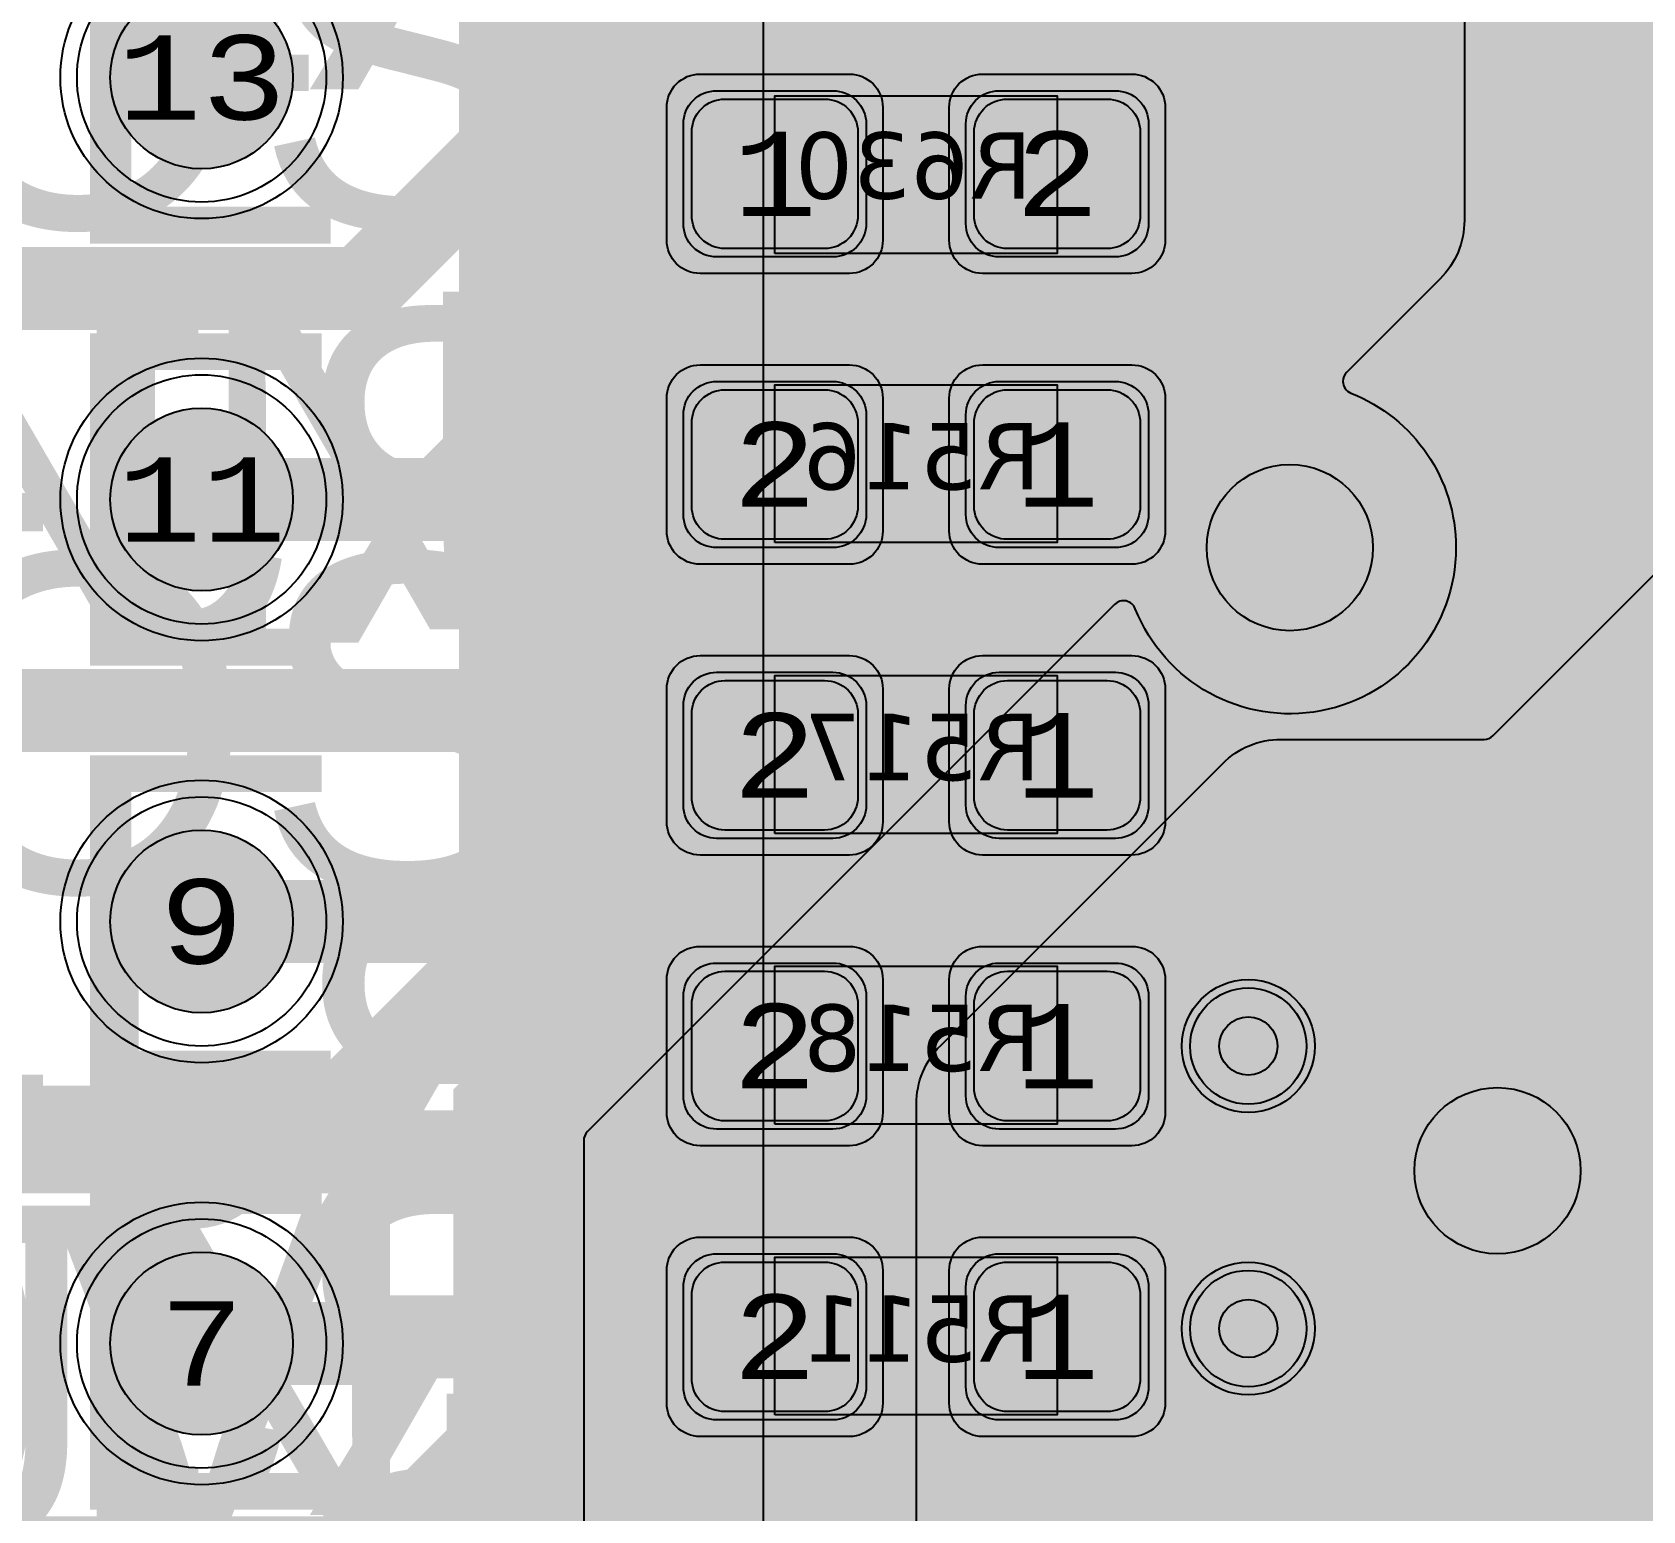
# Model space of a CAD drawing. Extents: x -28 to 199, y -61 to 255.
# Drawn here: x 69.68 to 79.37, y 159.2 to 168.1 of the extents above; entities that cross this region are included whole.
import ezdxf
from ezdxf.enums import TextEntityAlignment as Align

# ---------------------------------------------------------------- set-up
doc = ezdxf.new("R2010")
doc.units = 0
doc.header["$MEASUREMENT"] = 0
for name, color, linetype in [('ASSEMBLY_OUTLINES_BTM', 191, 'CONTINUOUS'), ('ASSEMBLY_OUTLINES_TOP', 102, 'CONTINUOUS'), ('ASSEMBLY_PART_NUMBERS_BTM', 191, 'CONTINUOUS'), ('ASSEMBLY_PART_NUMBERS_TOP', 102, 'CONTINUOUS'), ('ASSEMBLY_REF_DES_BTM', 191, 'CONTINUOUS'), ('ASSEMBLY_REF_DES_TOP', 102, 'CONTINUOUS'), ('DRILL_DRAWING', 21, 'CONTINUOUS'), ('GENERATED_SILKSCREEN_BTM', 255, 'CONTINUOUS'), ('GENERATED_SILKSCREEN_TOP', 140, 'CONTINUOUS'), ('MOUNTING_HOLES_LAYER_2', 42, 'CONTINUOUS'), ('MOUNTING_HOLES_LAYER_3', 42, 'CONTINUOUS'), ('MOUNTING_HOLES_LAYER_BOT21', 42, 'CONTINUOUS'), ('MOUNTING_HOLES_LAYER_TOP', 42, 'CONTINUOUS'), ('PART_HOLES_LAYER_2', 30, 'CONTINUOUS'), ('PART_HOLES_LAYER_3', 30, 'CONTINUOUS'), ('PART_HOLES_LAYER_BOTTOM', 30, 'CONTINUOUS'), ('PART_HOLES_LAYER_TOP', 30, 'CONTINUOUS'), ('PART_PADS_LAYER_2', 230, 'CONTINUOUS'), ('PART_PADS_LAYER_3', 81, 'CONTINUOUS'), ('PART_PADS_LAYER_BOTTOM', 10, 'CONTINUOUS'), ('PART_PADS_LAYER_TOP', 150, 'CONTINUOUS'), ('PART_PADS_SMD_BTM', 10, 'CONTINUOUS'), ('PIN_NUMBERS_BTM', 8, 'CONTINUOUS'), ('PIN_NUMBERS_TOP', 8, 'CONTINUOUS'), ('PLACEMENT_OUTLINES_BTM', 222, 'CONTINUOUS'), ('PLACEMENT_OUTLINES_TOP', 130, 'CONTINUOUS'), ('PLANE_DATA_LAYER_TOP', 150, 'CONTINUOUS'), ('PLANE_SHAPES_LAYER_2', 230, 'CONTINUOUS'), ('PLANE_SHAPES_LAYER_3', 81, 'CONTINUOUS'), ('PLANE_SHAPES_LAYER_TOP', 150, 'CONTINUOUS'), ('SILKSCREEN_OUTLINES_BTM', 211, 'CONTINUOUS'), ('SILKSCREEN_OUTLINES_TOP', 150, 'CONTINUOUS'), ('SOLDERMASK_PADS_BTM', 12, 'CONTINUOUS'), ('SOLDERMASK_PADS_TOP', 180, 'CONTINUOUS'), ('SOLDERPASTE_PADS_BTM', 12, 'CONTINUOUS'), ('TRACES_LAYER_2', 230, 'CONTINUOUS'), ('TRACES_LAYER_BOTTOM', 10, 'CONTINUOUS'), ('TRACES_LAYER_TOP', 150, 'CONTINUOUS'), ('VIA_HOLES_LAYER_2', 30, 'CONTINUOUS'), ('VIA_HOLES_LAYER_3', 30, 'CONTINUOUS'), ('VIA_HOLES_LAYER_BOTTOM', 30, 'CONTINUOUS'), ('VIA_HOLES_LAYER_TOP', 30, 'CONTINUOUS'), ('VIA_PADS_LAYER_2', 230, 'CONTINUOUS'), ('VIA_PADS_LAYER_3', 81, 'CONTINUOUS'), ('VIA_PADS_LAYER_BOTTOM', 10, 'CONTINUOUS'), ('VIA_PADS_LAYER_TOP', 150, 'CONTINUOUS')]:
    doc.layers.add(name, color=color, linetype=linetype)
doc.styles.add('COURIER_NEW', font='COUR.TTF')
doc.styles.add('VERDANA', font='verdana.TTF')
doc.styles.add('VERIBEST_GERBER_0', font='txt')

msp = doc.modelspace()

# ---------------------------------------------------------------- hatches: boundary and pattern name
at = {"layer": 'MOUNTING_HOLES_LAYER_2'}
h = msp.add_hatch(color=256, dxfattribs=at)
edge = h.paths.add_edge_path()
edge.add_arc((77.25, 165), 0.5, 0, 360)
h = msp.add_hatch(color=256, dxfattribs=at)
edge = h.paths.add_edge_path()
edge.add_arc((78.5, 161.25), 0.5, 0, 360)
at = {"layer": 'MOUNTING_HOLES_LAYER_3'}
h = msp.add_hatch(color=256, dxfattribs=at)
edge = h.paths.add_edge_path()
edge.add_arc((77.25, 165), 0.5, 0, 360)
h = msp.add_hatch(color=256, dxfattribs=at)
edge = h.paths.add_edge_path()
edge.add_arc((78.5, 161.25), 0.5, 0, 360)
at = {"layer": 'MOUNTING_HOLES_LAYER_BOT21'}
h = msp.add_hatch(color=256, dxfattribs=at)
edge = h.paths.add_edge_path()
edge.add_arc((77.25, 165), 0.5, 0, 360)
h = msp.add_hatch(color=256, dxfattribs=at)
edge = h.paths.add_edge_path()
edge.add_arc((78.5, 161.25), 0.5, 0, 360)
at = {"layer": 'MOUNTING_HOLES_LAYER_TOP'}
h = msp.add_hatch(color=256, dxfattribs=at)
edge = h.paths.add_edge_path()
edge.add_arc((77.25, 165), 0.5, 0, 360)
h = msp.add_hatch(color=256, dxfattribs=at)
edge = h.paths.add_edge_path()
edge.add_arc((78.5, 161.25), 0.5, 0, 360)
at = {"layer": 'PART_HOLES_LAYER_2'}
h = msp.add_hatch(color=256, dxfattribs=at)
edge = h.paths.add_edge_path()
edge.add_arc((70.7, 167.83), 0.55, 0, 360)
h = msp.add_hatch(color=256, dxfattribs=at)
edge = h.paths.add_edge_path()
edge.add_arc((70.7, 165.29), 0.55, 0, 360)
h = msp.add_hatch(color=256, dxfattribs=at)
edge = h.paths.add_edge_path()
edge.add_arc((70.7, 162.75), 0.55, 0, 360)
h = msp.add_hatch(color=256, dxfattribs=at)
edge = h.paths.add_edge_path()
edge.add_arc((70.7, 160.21), 0.55, 0, 360)
at = {"layer": 'PART_HOLES_LAYER_3'}
h = msp.add_hatch(color=256, dxfattribs=at)
edge = h.paths.add_edge_path()
edge.add_arc((70.7, 167.83), 0.55, 0, 360)
h = msp.add_hatch(color=256, dxfattribs=at)
edge = h.paths.add_edge_path()
edge.add_arc((70.7, 165.29), 0.55, 0, 360)
h = msp.add_hatch(color=256, dxfattribs=at)
edge = h.paths.add_edge_path()
edge.add_arc((70.7, 162.75), 0.55, 0, 360)
h = msp.add_hatch(color=256, dxfattribs=at)
edge = h.paths.add_edge_path()
edge.add_arc((70.7, 160.21), 0.55, 0, 360)
at = {"layer": 'PART_HOLES_LAYER_BOTTOM'}
h = msp.add_hatch(color=256, dxfattribs=at)
edge = h.paths.add_edge_path()
edge.add_arc((70.7, 167.83), 0.55, 0, 360)
h = msp.add_hatch(color=256, dxfattribs=at)
edge = h.paths.add_edge_path()
edge.add_arc((70.7, 165.29), 0.55, 0, 360)
h = msp.add_hatch(color=256, dxfattribs=at)
edge = h.paths.add_edge_path()
edge.add_arc((70.7, 162.75), 0.55, 0, 360)
h = msp.add_hatch(color=256, dxfattribs=at)
edge = h.paths.add_edge_path()
edge.add_arc((70.7, 160.21), 0.55, 0, 360)
at = {"layer": 'PART_HOLES_LAYER_TOP'}
h = msp.add_hatch(color=256, dxfattribs=at)
edge = h.paths.add_edge_path()
edge.add_arc((70.7, 167.83), 0.55, 0, 360)
h = msp.add_hatch(color=256, dxfattribs=at)
edge = h.paths.add_edge_path()
edge.add_arc((70.7, 165.29), 0.55, 0, 360)
h = msp.add_hatch(color=256, dxfattribs=at)
edge = h.paths.add_edge_path()
edge.add_arc((70.7, 162.75), 0.55, 0, 360)
h = msp.add_hatch(color=256, dxfattribs=at)
edge = h.paths.add_edge_path()
edge.add_arc((70.7, 160.21), 0.55, 0, 360)
at = {"layer": 'PLANE_DATA_LAYER_TOP'}
msp.add_hatch(color=256, dxfattribs=at).paths.add_polyline_path([(86.5, 181.6738, 0.414213562373095), (86.4238, 181.75), (86.231761, 181.75, 0.1989133663345172), (86.177879, 181.727682), (78.322962, 173.872765, 0.1989099556853327), (78.300644, 173.818884), (78.300644, 173.818883), (78.300644, 166.970515, -0.1989122151386193), (78.154197, 166.616962), (77.591899, 166.054664, 0.1989099556853327), (77.569581, 166.000783), (77.569581, 166.000782, 0.3077485575455896), (77.617758, 165.929922, -0.307747844497747), (78.25, 165), (78.25, 164.999999, -0.8274384221762008), (76.320078, 164.632242, 0.5397055049680983), (76.195336, 164.658101), (73.022318, 161.485083, 0.1989099556853327), (73, 161.431202), (73, 161.431201), (73, 155.780023), (73, 155.780022, 0.6681819935816116), (73.130082, 155.726141), (74.980079, 157.576138, 0.1989099556854013), (75.002397, 157.630019), (75.002397, 157.63002), (75.002397, 161.650869, -0.1989122151386141), (75.148844, 162.004422), (76.843975, 163.699553, -0.1989122151386141), (77.197528, 163.846), (78.419251, 163.846, 0.1989133663344342), (78.473133, 163.868318), (85.862277, 171.257462, 0.1989099556853327), (85.884595, 171.311343), (85.884595, 171.311344, 0.4789142472512568), (85.792082, 171.385777, -0.4789123065657402), (81.3, 175, -0.5325537742046852), (86.395069, 178.42692, 0.5325542850003651), (86.5, 178.497496)], flags=0)
h = msp.add_hatch(color=256, dxfattribs=at)
h.paths.add_polyline_path([(124.75, 168.146713, -0.5656896934356785), (124.638043, 168.079423, 0.1227209891215062), (124.403418, 168.137891), (120.354104, 168.137891, -0.8926686709466823), (120.336985, 168.288343, 8.788690966337814), (119.663015, 168.288343, -0.8926686709466823), (119.645896, 168.137891), (115.604104, 168.137891, -0.8926686709466823), (115.586985, 168.288343, 8.788690966337814), (114.913015, 168.288343, -0.8926686709466823), (114.895896, 168.137891), (111.035516, 168.137891, 0.1989122151386141), (110.681963, 167.991444), (103.462837, 160.772318, -0.1989133663344686), (103.408955, 160.75), (101.908538, 160.75, -0.1989147790761748), (101.854656, 160.772319), (101.269424, 161.357553, 0.1989122151386141), (100.915871, 161.504), (100.084129, 161.504, 0.1989122151386141), (99.730576, 161.357553), (99.145344, 160.772319, -0.1989147790761748), (99.091462, 160.75), (94.95, 160.75, 0.1989122151386141), (94.596447, 160.603553), (94.515212, 160.522318, -0.1989133663345028), (94.46133, 160.5), (86.500008, 160.5, 0.414213562373095), (86.5, 160.499992), (86.5, 154.091244, -0.1989099556853327), (86.477682, 154.037363), (84.433464, 151.993145, -0.1989133663344342), (84.379582, 151.970827), (78.485734, 151.970827, 0.1989122151386171), (78.132181, 151.82438), (71.080119, 144.772318, -0.1989133663345171), (71.026237, 144.75), (54.676166, 144.75, -0.7996942034349416), (54.643477, 144.895032, 0.2895657790381576), (55.5, 146.25, 0.9999999999999999), (52.5, 146.25, 0.2895657790381576), (53.356523, 144.895032, -0.7996942034349416), (53.323834, 144.75), (48.676166, 144.75, -0.7996942034349416), (48.643477, 144.895032, 0.2895657790381576), (49.5, 146.25, 0.9999999999999999), (46.5, 146.25, 0.2895657790381576), (47.356523, 144.895032, -0.7996942034349416), (47.323834, 144.75), (44.8262, 144.75, -0.414213562373095), (44.75, 144.8262), (44.75, 147.9238, -0.414213562373095), (44.8262, 148), (53.749992, 148, 0.414213562373095), (53.75, 148.000008), (53.75, 149.9238, -0.414213562373095), (53.8262, 150), (61.187927, 150, -0.414213562373095), (61.264127, 149.9238), (61.264127, 149.923798, -0.0405672307519167), (61.263127, 149.911494, 1.176947754236353), (63.236873, 149.911494, -0.0405672307519167), (63.235873, 149.923798), (63.235873, 149.9238, -0.414213562373095), (63.312073, 150), (72.999992, 150, 0.414213562373095), (73, 150.000008), (73, 154.150284, -0.1989099556853327), (73.022318, 154.204165), (75.85595, 157.037797, 0.1989122151386037), (76.002397, 157.39135), (76.002397, 161.4122, -0.1989099556853327), (76.024715, 161.466081), (76.331209, 161.772575, -0.5228816160298612), (76.454384, 161.750393, 0.5064656880077311), (77.401677, 161.554293, -0.7354544890693883), (77.526844, 161.480151, 0.0581222504442221), (77.5, 161.250005), (77.5, 161.249999, 0.088914327412649), (77.562258, 160.902667, -0.0889129128178341), (77.567002, 160.8762, -0.414213562373095), (77.490802, 160.8), (77.353893, 160.8, -0.1385740107174436), (77.314013, 160.811269, 1.7877343018547802), (77.314013, 159.788731, -0.1385740107174436), (77.353893, 159.8), (77.840585, 159.8, -0.1095339490364452), (77.872793, 159.792859, 0.1095328433829557), (78.084129, 159.746), (79.766632, 159.746, 0.1989122151386141), (80.120185, 159.892447), (90.80542, 170.577682, -0.1989133663344345), (90.859302, 170.6), (95.046107, 170.6, -0.1385740107174437), (95.085987, 170.588731, 0.7330492814130509), (95.950588, 171.338437, -0.1025242213821264), (95.944313, 171.368718), (95.944313, 171.368719, -0.414213562373095), (96.020513, 171.444919), (122.449404, 171.444919, -0.198913366334503), (122.503286, 171.422601), (124.727682, 169.198205, -0.1989099556853327), (124.75, 169.144324)], flags=0)
h.paths.add_polyline_path([(77.599731, 156.314666, 0.7968145925695695), (79.5, 156.749999), (79.5, 156.75, 0.8244223034271635), (77.572739, 157.124415, -0.5540613420985587), (77.445503, 157.101904, 2.736653672139751), (77.471278, 156.328655, -0.5540650235894272)], flags=0)
h.paths.add_polyline_path([(105.164448, 164.71788, 0.414213562373095), (105.414448, 164.96788), (105.414448, 168.372211, 0.414213562373095), (105.164448, 168.622211), (91.038672, 168.622211, 0.414213562373095), (90.788672, 168.372211), (90.788672, 164.96788, 0.414213562373095), (91.038672, 164.71788)], flags=0)
at = {"layer": 'PLANE_SHAPES_LAYER_2'}
h = msp.add_hatch(color=256, dxfattribs=at)
h.paths.add_polyline_path([(169.5, 129.25), (149.5, 129.25), (142.25, 122), (142.25, 90.5), (147.5, 90.5), (147.5, 80), (154, 80), (154, 69.25), (131.75, 69.25), (131.75, 73.25), (121.25, 73.25), (121.25, 81), (110.5, 81), (110.5, 125.75), (106.5, 125.75), (106.5, 128.75), (93.5, 128.75), (93.5, 120.25), (91.75, 120.25), (91.75, 121.5), (80, 121.5), (80, 118.25), (73.25, 118.25), (73.25, 124.5), (67.5, 124.5), (67.5, 128), (57.75, 128), (57.75, 120.25), (55.25, 120.25), (55.25, 121.5), (47.5, 121.5), (47.5, 119), (35, 119), (35, 134.75), (32.75, 134.75), (32.75, 159.75), (29.25, 159.75), (29.25, 175.25), (22.5, 175.25), (22.5, 195.25), (17.25, 195.25), (17.25, 198), (22.5, 198), (22.5, 216.5), (40.25, 216.5), (40.25, 235.5), (54.5, 235.5), (54.5, 254), (87.25, 254), (87.25, 236.25), (86.25, 236.25), (86.25, 228.75), (81, 228.75), (81, 218.75), (95.25, 218.75), (95.25, 194.5), (87, 194.5), (87, 172), (131.1, 172), (131.1, 208.75), (115.5, 208.75), (115.5, 213.75), (106.75, 213.75), (106.75, 218.75), (110.25, 222.25), (110.25, 226.25), (142.5, 226.25), (142.5, 221.5), (160.5, 221.5), (160.5, 240.75), (169.5, 240.75)])
h.paths.add_polyline_path([(35.5, 149.5), (41.75, 149.5), (41.75, 152), (39.25, 152), (39.25, 154), (37.75, 154), (37.75, 152), (35.5, 152)], flags=16)
h.paths.add_polyline_path([(37.5, 125.75), (37.5, 128.75), (42.75, 128.75), (42.75, 125.75)], flags=16)
h.paths.add_polyline_path([(52, 127.75), (52, 130.75), (54.25, 130.75), (54.25, 127.75)], flags=16)
h.paths.add_polyline_path([(50.75, 219.5), (50.75, 226.5), (71.75, 226.5), (71.75, 219.5)], flags=16)
h.paths.add_polyline_path([(66.5, 150.75), (66.5, 177.5), (72.25, 177.5), (72.25, 150.75)], flags=16)
h.paths.add_polyline_path([(47.25, 185.25), (73, 185.25), (73, 188.25), (70.25, 188.25), (70.25, 191), (47.25, 191)], flags=16)
h.paths.add_polyline_path([(84.5, 208), (84.5, 212.75), (85, 212.75), (85, 208)], flags=16)
h.paths.add_polyline_path([(61.5, 137.25), (87.75, 137.25), (87.75, 140.5), (84.75, 140.5), (84.75, 143), (61.5, 143)], flags=16)
h.paths.add_polyline_path([(88.75, 127), (88.75, 130), (91, 130), (91, 127)], flags=16)
h.paths.add_polyline_path([(85.5, 130.25), (85.5, 132.5), (91, 132.5), (91, 130.25)], flags=16)
h.paths.add_polyline_path([(108.75, 142.25), (135.75, 142.25), (135.75, 145.75), (132.25, 145.75), (132.25, 149), (108.75, 149)], flags=16)
h.paths.add_polyline_path([(114.25, 126.75), (140.75, 126.75), (140.75, 129.75), (137.25, 129.75), (137.25, 133), (114.25, 133)], flags=16)
h.paths.add_polyline_path([(155.25, 180.25), (166.25, 180.25), (166.25, 186.25), (152.25, 186.25), (152.25, 183), (155.25, 183)], flags=16)
at = {"layer": 'PLANE_SHAPES_LAYER_3'}
h = msp.add_hatch(color=256, dxfattribs=at)
h.paths.add_polyline_path([(169.5, 129.25), (149.5, 129.25), (142.25, 122), (142.25, 90.5), (147.5, 90.5), (147.5, 80), (154, 80), (154, 69.25), (131.75, 69.25), (131.75, 73.25), (121.25, 73.25), (121.25, 81), (110.5, 81), (110.5, 125.75), (106.5, 125.75), (106.5, 128.75), (93.5, 128.75), (93.5, 120.25), (91.75, 120.25), (91.75, 121.5), (80, 121.5), (80, 118.25), (73.25, 118.25), (73.25, 124.5), (67.5, 124.5), (67.5, 127.75), (58.25, 127.75), (58.25, 130.25), (88.75, 130.25), (88.75, 127), (91, 127), (91, 132.5), (55, 132.5), (55, 131.25), (52, 131.25), (52, 127.75), (55, 127.75), (55, 127.25), (57.75, 127.25), (57.75, 120.25), (55.25, 120.25), (55.25, 121.5), (47.5, 121.5), (47.5, 119), (35, 119), (35, 134.75), (32.75, 134.75), (32.75, 159.75), (29.25, 159.75), (29.25, 175.25), (22.5, 175.25), (22.5, 195.25), (17.25, 195.25), (17.25, 198), (22.5, 198), (22.5, 216.5), (40.25, 216.5), (40.25, 235.5), (54.5, 235.5), (54.5, 254), (87.25, 254), (87.25, 236.25), (86.25, 236.25), (86.25, 228.75), (81, 228.75), (81, 218.75), (95.25, 218.75), (95.25, 194.5), (87, 194.5), (87, 172), (131.1, 172), (131.1, 208.75), (115.5, 208.75), (115.5, 213.75), (106.75, 213.75), (106.75, 218.75), (110.25, 222.25), (110.25, 226.25), (142.5, 226.25), (142.5, 221.5), (160.5, 221.5), (160.5, 240.75), (169.5, 240.75)])
h.paths.add_polyline_path([(35.5, 149.5), (41.75, 149.5), (41.75, 152), (39.25, 152), (39.25, 154), (37.75, 154), (37.75, 152), (35.5, 152)], flags=16)
h.paths.add_polyline_path([(37.5, 125.75), (37.5, 128.75), (42.75, 128.75), (42.75, 125.75)], flags=16)
h.paths.add_polyline_path([(50.75, 219.5), (50.75, 226.5), (71.75, 226.5), (71.75, 219.5)], flags=16)
h.paths.add_polyline_path([(66.5, 150.75), (66.5, 177.5), (72.25, 177.5), (72.25, 150.75)], flags=16)
h.paths.add_polyline_path([(47.25, 185.25), (73, 185.25), (73, 188.25), (70.25, 188.25), (70.25, 191), (47.25, 191)], flags=16)
h.paths.add_polyline_path([(84.5, 208), (84.5, 212.75), (85, 212.75), (85, 208)], flags=16)
h.paths.add_polyline_path([(61.5, 137.25), (87.75, 137.25), (87.75, 140.5), (84.75, 140.5), (84.75, 143), (61.5, 143)], flags=16)
h.paths.add_polyline_path([(108.75, 142.25), (135.75, 142.25), (135.75, 145.75), (132.25, 145.75), (132.25, 149), (108.75, 149)], flags=16)
h.paths.add_polyline_path([(114.25, 126.75), (140.75, 126.75), (140.75, 129.75), (137.25, 129.75), (137.25, 133), (114.25, 133)], flags=16)
h.paths.add_polyline_path([(155.25, 180.25), (166.25, 180.25), (166.25, 186.25), (152.25, 186.25), (152.25, 183), (155.25, 183)], flags=16)
at = {"layer": 'VIA_HOLES_LAYER_2'}
h = msp.add_hatch(color=256, dxfattribs=at)
edge = h.paths.add_edge_path()
edge.add_arc((77, 162), 0.175, 0, 360)
h = msp.add_hatch(color=256, dxfattribs=at)
edge = h.paths.add_edge_path()
edge.add_arc((77, 160.3), 0.175, 0, 360)
at = {"layer": 'VIA_HOLES_LAYER_3'}
h = msp.add_hatch(color=256, dxfattribs=at)
edge = h.paths.add_edge_path()
edge.add_arc((77, 162), 0.175, 0, 360)
h = msp.add_hatch(color=256, dxfattribs=at)
edge = h.paths.add_edge_path()
edge.add_arc((77, 160.3), 0.175, 0, 360)
at = {"layer": 'VIA_HOLES_LAYER_BOTTOM'}
h = msp.add_hatch(color=256, dxfattribs=at)
edge = h.paths.add_edge_path()
edge.add_arc((77, 162), 0.175, 0, 360)
h = msp.add_hatch(color=256, dxfattribs=at)
edge = h.paths.add_edge_path()
edge.add_arc((77, 160.3), 0.175, 0, 360)
at = {"layer": 'VIA_HOLES_LAYER_TOP'}
h = msp.add_hatch(color=256, dxfattribs=at)
edge = h.paths.add_edge_path()
edge.add_arc((77, 162), 0.175, 0, 360)
h = msp.add_hatch(color=256, dxfattribs=at)
edge = h.paths.add_edge_path()
edge.add_arc((77, 160.3), 0.175, 0, 360)

# ---------------------------------------------------------------- linework, layer by layer
at = {"layer": 'ASSEMBLY_OUTLINES_BTM'}
for points in [[(74.15, 166.77), (74.15, 167.72), (75.85, 167.72), (75.85, 166.77)], [(74.15, 165.03), (74.15, 165.98), (75.85, 165.98), (75.85, 165.03)], [(74.15, 163.28), (74.15, 164.23), (75.85, 164.23), (75.85, 163.28)], [(74.15, 161.53), (74.15, 162.48), (75.85, 162.48), (75.85, 161.53)], [(74.15, 159.78), (74.15, 160.73), (75.85, 160.73), (75.85, 159.78)]]:
    msp.add_lwpolyline(points, close=True, dxfattribs=at)
at = {"layer": 'ASSEMBLY_OUTLINES_TOP', "const_width": 0.2}
msp.add_lwpolyline([(64.78, 147.42), (64.78, 180.62), (74.08, 180.62), (74.08, 147.42)], close=True, dxfattribs=at)
at = {"layer": 'ASSEMBLY_OUTLINES_TOP'}
msp.add_solid([(73.7, 162.84), (74.45, 162.84), (73.7, 165.09), (74.45, 165.09)], dxfattribs=at)
at = {"layer": 'GENERATED_SILKSCREEN_BTM', "const_width": 0.15}
for points in [[(75.283844, 167.720005, 1.1642e-05), (75.283836, 167.719995), (74.716164, 167.719995, 1.1642e-05), (74.716156, 167.720005), (75.283844, 167.720005)], [(75.292098, 166.769995), (74.707902, 166.769995, 1.22306e-05), (74.707911, 166.770005), (75.292089, 166.770005, 1.22306e-05), (75.292098, 166.769995)], [(75.292098, 165.980005, 1.22306e-05), (75.292089, 165.979995), (74.707911, 165.979995, 1.22306e-05), (74.707902, 165.980005), (75.292098, 165.980005)], [(75.283844, 165.029995), (74.716156, 165.029995, 1.1642e-05), (74.716164, 165.030005), (75.283836, 165.030005, 1.1642e-05), (75.283844, 165.029995)], [(75.292098, 164.230005, 1.22306e-05), (75.292089, 164.229995), (74.707911, 164.229995, 1.22306e-05), (74.707902, 164.230005), (75.292098, 164.230005)], [(75.283844, 163.279995), (74.716156, 163.279995, 1.1642e-05), (74.716164, 163.280005), (75.283836, 163.280005, 1.1642e-05), (75.283844, 163.279995)], [(75.292098, 162.480005, 1.22306e-05), (75.292089, 162.479995), (74.707911, 162.479995, 1.22306e-05), (74.707902, 162.480005), (75.292098, 162.480005)], [(75.283844, 161.529995), (74.716156, 161.529995, 1.1642e-05), (74.716164, 161.530005), (75.283836, 161.530005, 1.1642e-05), (75.283844, 161.529995)], [(75.292098, 160.730005, 1.22306e-05), (75.292089, 160.729995), (74.707911, 160.729995, 1.22306e-05), (74.707902, 160.730005), (75.292098, 160.730005)], [(75.283844, 159.779995), (74.716156, 159.779995, 1.1642e-05), (74.716164, 159.780005), (75.283836, 159.780005, 1.1642e-05), (75.283844, 159.779995)]]:
    msp.add_lwpolyline(points, format="xyb", dxfattribs=at)
at = {"layer": 'GENERATED_SILKSCREEN_TOP', "const_width": 0.15}
msp.add_lwpolyline([(64.78, 147.42), (64.78, 180.62), (74.08, 180.62), (74.08, 147.42)], close=True, dxfattribs=at)
at = {"layer": 'MOUNTING_HOLES_LAYER_2'}
for centre in [(77.25, 165), (78.5, 161.25)]:
    msp.add_circle(centre, 0.5, dxfattribs=at)
at = {"layer": 'MOUNTING_HOLES_LAYER_3'}
for centre in [(77.25, 165), (78.5, 161.25)]:
    msp.add_circle(centre, 0.5, dxfattribs=at)
at = {"layer": 'MOUNTING_HOLES_LAYER_BOT21'}
for centre in [(77.25, 165), (78.5, 161.25)]:
    msp.add_circle(centre, 0.5, dxfattribs=at)
at = {"layer": 'MOUNTING_HOLES_LAYER_TOP'}
for centre in [(77.25, 165), (78.5, 161.25)]:
    msp.add_circle(centre, 0.5, dxfattribs=at)
at = {"layer": 'PART_HOLES_LAYER_2'}
for centre in [(70.7, 167.83), (70.7, 165.29), (70.7, 162.75), (70.7, 160.21)]:
    msp.add_circle(centre, 0.55, dxfattribs=at)
at = {"layer": 'PART_HOLES_LAYER_3'}
for centre in [(70.7, 167.83), (70.7, 165.29), (70.7, 162.75), (70.7, 160.21)]:
    msp.add_circle(centre, 0.55, dxfattribs=at)
at = {"layer": 'PART_HOLES_LAYER_BOTTOM'}
for centre in [(70.7, 167.83), (70.7, 165.29), (70.7, 162.75), (70.7, 160.21)]:
    msp.add_circle(centre, 0.55, dxfattribs=at)
at = {"layer": 'PART_HOLES_LAYER_TOP'}
for centre in [(70.7, 167.83), (70.7, 165.29), (70.7, 162.75), (70.7, 160.21)]:
    msp.add_circle(centre, 0.55, dxfattribs=at)
at = {"layer": 'PART_PADS_LAYER_2'}
for centre in [(70.7, 167.83), (70.7, 165.29), (70.7, 162.75), (70.7, 160.21)]:
    msp.add_circle(centre, 0.75, dxfattribs=at)
at = {"layer": 'PART_PADS_LAYER_3'}
for centre in [(70.7, 167.83), (70.7, 165.29), (70.7, 162.75), (70.7, 160.21)]:
    msp.add_circle(centre, 0.75, dxfattribs=at)
at = {"layer": 'PART_PADS_LAYER_BOTTOM'}
for centre in [(70.7, 167.83), (70.7, 165.29), (70.7, 162.75), (70.7, 160.21)]:
    msp.add_circle(centre, 0.75, dxfattribs=at)
at = {"layer": 'PART_PADS_LAYER_TOP'}
for centre in [(70.7, 167.83), (70.7, 165.29), (70.7, 162.75), (70.7, 160.21)]:
    msp.add_circle(centre, 0.75, dxfattribs=at)
at = {"layer": 'PART_PADS_SMD_BTM'}
for points in [[(73.6, 167.55, -0.4142135624), (73.8, 167.75), (74.5, 167.75, -0.4142135624), (74.7, 167.55), (74.7, 166.95, -0.4142135624), (74.5, 166.75), (73.8, 166.75, -0.4142135624), (73.6, 166.95)], [(75.3, 167.55, -0.4142135624), (75.5, 167.75), (76.2, 167.75, -0.4142135624), (76.4, 167.55), (76.4, 166.95, -0.4142135624), (76.2, 166.75), (75.5, 166.75, -0.4142135624), (75.3, 166.95)], [(74.7, 165.2, -0.4142135624), (74.5, 165), (73.8, 165, -0.4142135624), (73.6, 165.2), (73.6, 165.8, -0.4142135624), (73.8, 166), (74.5, 166, -0.4142135624), (74.7, 165.8)], [(76.4, 165.2, -0.4142135624), (76.2, 165), (75.5, 165, -0.4142135624), (75.3, 165.2), (75.3, 165.8, -0.4142135624), (75.5, 166), (76.2, 166, -0.4142135624), (76.4, 165.8)], [(74.7, 163.45, -0.4142135624), (74.5, 163.25), (73.8, 163.25, -0.4142135624), (73.6, 163.45), (73.6, 164.05, -0.4142135624), (73.8, 164.25), (74.5, 164.25, -0.4142135624), (74.7, 164.05)], [(76.4, 163.45, -0.4142135624), (76.2, 163.25), (75.5, 163.25, -0.4142135624), (75.3, 163.45), (75.3, 164.05, -0.4142135624), (75.5, 164.25), (76.2, 164.25, -0.4142135624), (76.4, 164.05)], [(74.7, 161.7, -0.4142135624), (74.5, 161.5), (73.8, 161.5, -0.4142135624), (73.6, 161.7), (73.6, 162.3, -0.4142135624), (73.8, 162.5), (74.5, 162.5, -0.4142135624), (74.7, 162.3)], [(76.4, 161.7, -0.4142135624), (76.2, 161.5), (75.5, 161.5, -0.4142135624), (75.3, 161.7), (75.3, 162.3, -0.4142135624), (75.5, 162.5), (76.2, 162.5, -0.4142135624), (76.4, 162.3)], [(74.7, 159.95, -0.4142135624), (74.5, 159.75), (73.8, 159.75, -0.4142135624), (73.6, 159.95), (73.6, 160.55, -0.4142135624), (73.8, 160.75), (74.5, 160.75, -0.4142135624), (74.7, 160.55)], [(76.4, 159.95, -0.4142135624), (76.2, 159.75), (75.5, 159.75, -0.4142135624), (75.3, 159.95), (75.3, 160.55, -0.4142135624), (75.5, 160.75), (76.2, 160.75, -0.4142135624), (76.4, 160.55)]]:
    msp.add_lwpolyline(points, format="xyb", close=True, dxfattribs=at)
at = {"layer": 'PLACEMENT_OUTLINES_BTM'}
for points in [[(74.15, 166.77), (74.15, 167.72), (75.85, 167.72), (75.85, 166.77)], [(74.15, 165.03), (74.15, 165.98), (75.85, 165.98), (75.85, 165.03)], [(74.15, 163.28), (74.15, 164.23), (75.85, 164.23), (75.85, 163.28)], [(74.15, 161.53), (74.15, 162.48), (75.85, 162.48), (75.85, 161.53)], [(74.15, 159.78), (74.15, 160.73), (75.85, 160.73), (75.85, 159.78)]]:
    msp.add_lwpolyline(points, close=True, dxfattribs=at)
at = {"layer": 'PLACEMENT_OUTLINES_TOP'}
msp.add_lwpolyline([(64.78, 147.42), (64.78, 180.62), (74.08, 180.62), (74.08, 147.42)], close=True, dxfattribs=at)
at = {"layer": 'PLANE_DATA_LAYER_TOP'}
for points in [[(78.300644, 173.818883), (78.300644, 166.970515, -0.1989122151), (78.154197, 166.616962), (77.591899, 166.054664, 0.1989099557), (77.569581, 166.000783), (77.569581, 166.000782, 0.3077485575), (77.617758, 165.929922, -0.3077478445), (78.25, 165), (78.25, 164.999999, -0.8274384222), (76.320078, 164.632242, 0.539705505), (76.195336, 164.658101), (73.022318, 161.485083, 0.1989099557), (73, 161.431202), (73, 161.431201), (73, 155.780023)], [(75.002397, 157.63002), (75.002397, 161.650869, -0.1989122151), (75.148844, 162.004422), (76.843975, 163.699553, -0.1989122151), (77.197528, 163.846), (78.419251, 163.846, 0.1989133663), (78.473133, 163.868318), (85.862277, 171.257462, 0.1989099557)]]:
    msp.add_lwpolyline(points, format="xyb", dxfattribs=at)
at = {"layer": 'PLANE_SHAPES_LAYER_TOP'}
msp.add_solid([(73, 148), (86.5, 148), (73, 178), (86.5, 178)], dxfattribs=at)
at = {"layer": 'SILKSCREEN_OUTLINES_BTM'}
for points in [[(74.15, 166.77), (74.15, 167.72), (75.85, 167.72), (75.85, 166.77)], [(74.15, 165.03), (74.15, 165.98), (75.85, 165.98), (75.85, 165.03)], [(74.15, 163.28), (74.15, 164.23), (75.85, 164.23), (75.85, 163.28)], [(74.15, 161.53), (74.15, 162.48), (75.85, 162.48), (75.85, 161.53)], [(74.15, 159.78), (74.15, 160.73), (75.85, 160.73), (75.85, 159.78)]]:
    msp.add_lwpolyline(points, close=True, dxfattribs=at)
at = {"layer": 'SILKSCREEN_OUTLINES_TOP'}
msp.add_lwpolyline([(64.78, 147.42), (64.78, 180.62), (74.08, 180.62), (74.08, 147.42)], close=True, dxfattribs=at)
at = {"layer": 'SOLDERMASK_PADS_BTM'}
for points in [[(73.5, 167.65, -0.4142135624), (73.7, 167.85), (74.6, 167.85, -0.4142135624), (74.8, 167.65), (74.8, 166.85, -0.4142135624), (74.6, 166.65), (73.7, 166.65, -0.4142135624), (73.5, 166.85)], [(75.2, 167.65, -0.4142135624), (75.4, 167.85), (76.3, 167.85, -0.4142135624), (76.5, 167.65), (76.5, 166.85, -0.4142135624), (76.3, 166.65), (75.4, 166.65, -0.4142135624), (75.2, 166.85)], [(74.8, 165.1, -0.4142135624), (74.6, 164.9), (73.7, 164.9, -0.4142135624), (73.5, 165.1), (73.5, 165.9, -0.4142135624), (73.7, 166.1), (74.6, 166.1, -0.4142135624), (74.8, 165.9)], [(76.5, 165.1, -0.4142135624), (76.3, 164.9), (75.4, 164.9, -0.4142135624), (75.2, 165.1), (75.2, 165.9, -0.4142135624), (75.4, 166.1), (76.3, 166.1, -0.4142135624), (76.5, 165.9)], [(74.8, 163.35, -0.4142135624), (74.6, 163.15), (73.7, 163.15, -0.4142135624), (73.5, 163.35), (73.5, 164.15, -0.4142135624), (73.7, 164.35), (74.6, 164.35, -0.4142135624), (74.8, 164.15)], [(76.5, 163.35, -0.4142135624), (76.3, 163.15), (75.4, 163.15, -0.4142135624), (75.2, 163.35), (75.2, 164.15, -0.4142135624), (75.4, 164.35), (76.3, 164.35, -0.4142135624), (76.5, 164.15)], [(74.8, 161.6, -0.4142135624), (74.6, 161.4), (73.7, 161.4, -0.4142135624), (73.5, 161.6), (73.5, 162.4, -0.4142135624), (73.7, 162.6), (74.6, 162.6, -0.4142135624), (74.8, 162.4)], [(76.5, 161.6, -0.4142135624), (76.3, 161.4), (75.4, 161.4, -0.4142135624), (75.2, 161.6), (75.2, 162.4, -0.4142135624), (75.4, 162.6), (76.3, 162.6, -0.4142135624), (76.5, 162.4)], [(74.8, 159.85, -0.4142135624), (74.6, 159.65), (73.7, 159.65, -0.4142135624), (73.5, 159.85), (73.5, 160.65, -0.4142135624), (73.7, 160.85), (74.6, 160.85, -0.4142135624), (74.8, 160.65)], [(76.5, 159.85, -0.4142135624), (76.3, 159.65), (75.4, 159.65, -0.4142135624), (75.2, 159.85), (75.2, 160.65, -0.4142135624), (75.4, 160.85), (76.3, 160.85, -0.4142135624), (76.5, 160.65)]]:
    msp.add_lwpolyline(points, format="xyb", close=True, dxfattribs=at)
for centre in [(70.7, 167.83), (70.7, 165.29), (70.7, 162.75), (70.7, 160.21)]:
    msp.add_circle(centre, 0.85, dxfattribs=at)
at = {"layer": 'SOLDERMASK_PADS_TOP'}
for centre in [(70.7, 167.83), (70.7, 165.29), (70.7, 162.75), (70.7, 160.21)]:
    msp.add_circle(centre, 0.85, dxfattribs=at)
at = {"layer": 'SOLDERPASTE_PADS_BTM'}
for points in [[(73.65, 167.5, -0.4142135624), (73.85, 167.7), (74.45, 167.7, -0.4142135624), (74.65, 167.5), (74.65, 167, -0.4142135624), (74.45, 166.8), (73.85, 166.8, -0.4142135624), (73.65, 167)], [(75.35, 167.5, -0.4142135624), (75.55, 167.7), (76.15, 167.7, -0.4142135624), (76.35, 167.5), (76.35, 167, -0.4142135624), (76.15, 166.8), (75.55, 166.8, -0.4142135624), (75.35, 167)], [(74.65, 165.25, -0.4142135624), (74.45, 165.05), (73.85, 165.05, -0.4142135624), (73.65, 165.25), (73.65, 165.75, -0.4142135624), (73.85, 165.95), (74.45, 165.95, -0.4142135624), (74.65, 165.75)], [(76.35, 165.25, -0.4142135624), (76.15, 165.05), (75.55, 165.05, -0.4142135624), (75.35, 165.25), (75.35, 165.75, -0.4142135624), (75.55, 165.95), (76.15, 165.95, -0.4142135624), (76.35, 165.75)], [(74.65, 163.5, -0.4142135624), (74.45, 163.3), (73.85, 163.3, -0.4142135624), (73.65, 163.5), (73.65, 164, -0.4142135624), (73.85, 164.2), (74.45, 164.2, -0.4142135624), (74.65, 164)], [(76.35, 163.5, -0.4142135624), (76.15, 163.3), (75.55, 163.3, -0.4142135624), (75.35, 163.5), (75.35, 164, -0.4142135624), (75.55, 164.2), (76.15, 164.2, -0.4142135624), (76.35, 164)], [(74.65, 161.75, -0.4142135624), (74.45, 161.55), (73.85, 161.55, -0.4142135624), (73.65, 161.75), (73.65, 162.25, -0.4142135624), (73.85, 162.45), (74.45, 162.45, -0.4142135624), (74.65, 162.25)], [(76.35, 161.75, -0.4142135624), (76.15, 161.55), (75.55, 161.55, -0.4142135624), (75.35, 161.75), (75.35, 162.25, -0.4142135624), (75.55, 162.45), (76.15, 162.45, -0.4142135624), (76.35, 162.25)], [(74.65, 160, -0.4142135624), (74.45, 159.8), (73.85, 159.8, -0.4142135624), (73.65, 160), (73.65, 160.5, -0.4142135624), (73.85, 160.7), (74.45, 160.7, -0.4142135624), (74.65, 160.5)], [(76.35, 160, -0.4142135624), (76.15, 159.8), (75.55, 159.8, -0.4142135624), (75.35, 160), (75.35, 160.5, -0.4142135624), (75.55, 160.7), (76.15, 160.7, -0.4142135624), (76.35, 160.5)]]:
    msp.add_lwpolyline(points, format="xyb", close=True, dxfattribs=at)
at = {"layer": 'TRACES_LAYER_2', "const_width": 0.5}
msp.add_lwpolyline([(77, 156.7), (74.340727, 159.359273), (74.340727, 170.340727), (75.9, 171.9)], dxfattribs=at)
at = {"layer": 'TRACES_LAYER_BOTTOM', "const_width": 0.5}
for points in [[(75.85, 167.25), (75.9, 167.25), (78.577473, 169.927473), (78.577473, 173.262211), (79.950536, 174.635274), (79.950536, 177.595226), (87.570016, 185.214706), (87.570016, 186.780016), (89, 188.21)], [(89, 184.79), (88.186827, 183.976827), (87.407088, 183.976827), (80.600536, 177.170275), (80.600536, 174.366035), (79.227473, 172.992972), (79.227473, 168.827473), (76.624265, 166.224265), (76.574265, 166.224265), (75.85, 165.5)], [(75.85, 163.75), (80.097975, 163.75), (89, 172.652025), (89, 179.71)], [(70.7, 167.83), (69.384084, 169.145916), (66.031084, 169.145916), (65.677, 169.5), (64.85, 169.5)], [(74.15, 169), (74.1, 169), (71.66, 166.56), (69.43, 166.56), (68.16, 165.29)], [(74.15, 167.25), (74.1, 167.25), (72.14, 165.29), (70.7, 165.29)], [(74.15, 165.5), (74.1, 165.5), (72.62, 164.02), (69.43, 164.02), (68.16, 162.75)], [(74.15, 163.75), (74.1, 163.75), (73.1, 162.75), (70.7, 162.75)], [(74.15, 162), (74.1, 162), (73.462709, 161.362709), (69.312709, 161.362709), (68.16, 160.21)], [(77, 162), (75.85, 162)], [(77, 160.3), (76.95, 160.25), (75.85, 160.25)], [(70.7, 160.21), (71.85, 160.21), (71.89, 160.25), (74.15, 160.25)]]:
    msp.add_lwpolyline(points, dxfattribs=at)
at = {"layer": 'TRACES_LAYER_TOP', "const_width": 0.5}
for points in [[(99.46, 219.25), (100.405869, 218.304131), (100.405869, 213.589393), (98.209661, 211.393185), (96.092198, 211.393185), (85.674578, 200.975565), (85.674578, 195.517837), (86.963448, 194.228967), (86.963448, 185.235166), (77.150644, 175.422362), (77.150644, 167.239754), (71.42229, 161.5114), (64.234504, 161.5114), (62.941395, 160.218291), (53.422972, 160.218291), (52.623832, 159.419151), (52.623832, 155.767669), (50.106163, 153.25), (48.85, 153.25)], [(105.7, 206.25), (105.7, 205.436656), (105.239548, 204.976204), (101.964588, 204.976204), (100.380811, 206.559981), (92.676956, 206.559981), (89.679915, 203.56294), (89.679915, 200.952927), (91.618806, 199.014036), (91.618806, 173.222067), (81.0934, 162.696661), (78.927821, 162.696661), (78.92716, 162.696), (77.696, 162.696), (77, 162)], [(59.04, 151.5), (59.04, 153.516774), (59.445691, 153.922465), (72.033512, 153.922465), (75.502397, 157.39135), (75.502397, 161.650869), (77.197528, 163.346), (78.657921, 163.346), (90.968806, 175.656885), (90.968806, 188.781194), (89, 190.75)], [(89, 182.25), (85.993091, 182.25), (77.800644, 174.057553), (77.800644, 166.970515), (72.465382, 161.635253), (72.465382, 159.626032), (71.758279, 158.918929), (63.250942, 158.918929), (62.637028, 159.532843), (60.072843, 159.532843), (59.04, 158.5)], [(95.4, 171.1), (90.620632, 171.1), (79.766632, 160.246), (78.084129, 160.246), (78.030129, 160.3), (77, 160.3)]]:
    msp.add_lwpolyline(points, dxfattribs=at)
at = {"layer": 'VIA_HOLES_LAYER_2'}
for centre in [(77, 162), (77, 160.3)]:
    msp.add_circle(centre, 0.175, dxfattribs=at)
at = {"layer": 'VIA_HOLES_LAYER_3'}
for centre in [(77, 162), (77, 160.3)]:
    msp.add_circle(centre, 0.175, dxfattribs=at)
at = {"layer": 'VIA_HOLES_LAYER_BOTTOM'}
for centre in [(77, 162), (77, 160.3)]:
    msp.add_circle(centre, 0.175, dxfattribs=at)
at = {"layer": 'VIA_HOLES_LAYER_TOP'}
for centre in [(77, 162), (77, 160.3)]:
    msp.add_circle(centre, 0.175, dxfattribs=at)
at = {"layer": 'VIA_PADS_LAYER_2'}
for centre in [(77, 162), (77, 160.3)]:
    msp.add_circle(centre, 0.4, dxfattribs=at)
at = {"layer": 'VIA_PADS_LAYER_3'}
for centre in [(77, 162), (77, 160.3)]:
    msp.add_circle(centre, 0.4, dxfattribs=at)
at = {"layer": 'VIA_PADS_LAYER_BOTTOM'}
for centre in [(77, 162), (77, 160.3)]:
    msp.add_circle(centre, 0.35, dxfattribs=at)
at = {"layer": 'VIA_PADS_LAYER_TOP'}
for centre in [(77, 162), (77, 160.3)]:
    msp.add_circle(centre, 0.35, dxfattribs=at)

# ---------------------------------------------------------------- texts
at = {"layer": 'ASSEMBLY_PART_NUMBERS_BTM', "style": 'VERIBEST_GERBER_0', "text_generation_flag": 2}
for s, p in [('ERJ-3EKF2700V', (75, 169.79)), ('ERJ-3EKF2000V', (75, 166.46)), ('ERJ-3EKF2000V', (75, 162.96)), ('ERJ-3EKF2000V', (75, 161.21)), ('ERJ-3GEY0R00V', (99.5, 159.79)), ('ERJ-3EKF2000V', (75, 159.46))]:
    msp.add_text(s, height=2.032, dxfattribs=at).set_placement(p, align=Align.TOP_LEFT)
at = {"layer": 'ASSEMBLY_PART_NUMBERS_TOP', "style": 'VERIBEST_GERBER_0'}
for s, p in [('TP-1_OSC_OSC', (61.5, 168.96)), ('CL21B225KOFNNNE', (50.25, 166.54)), ('TP-1_OSC_OSC', (61.5, 164.96)), ('ERJ-3GEY0R00V', (50, 161.04)), ('SPC02SVJN-RC-3POS', (56.5, 161.04))]:
    msp.add_text(s, height=2.032, dxfattribs=at).set_placement(p, align=Align.TOP_LEFT)
at = {"layer": 'ASSEMBLY_REF_DES_BTM', "style": 'VERDANA', "text_generation_flag": 2}
for s, p in [('R630', (75.7, 167.5)), ('R516', (75.75, 165.75)), ('R517', (75.75, 164)), ('R518', (75.75, 162.25)), ('R511', (75.75, 160.5))]:
    msp.add_text(s, height=0.4, dxfattribs=at).set_placement(p, align=Align.TOP_LEFT)
at = {"layer": 'ASSEMBLY_REF_DES_TOP', "style": 'VERDANA'}
msp.add_text('X23', height=1.5, rotation=270, dxfattribs=at).set_placement((76.8, 169.19), align=Align.TOP_LEFT)
at = {"layer": 'DRILL_DRAWING', "style": 'VERIBEST_GERBER_0'}
for s, p in [('E', (70.7, 167.83)), ('E', (70.7, 165.29)), ('T', (77.25, 165)), ('E', (70.7, 162.75)), ('A', (77, 162)), ('T', (78.5, 161.25)), ('A', (77, 160.3)), ('E', (70.7, 160.21))]:
    msp.add_text(s, height=2, dxfattribs=at).set_placement(p, align=Align.MIDDLE_CENTER)
at = {"layer": 'PIN_NUMBERS_BTM', "style": 'COURIER_NEW'}
for s, p in [('13', (70.7, 167.83)), ('1', (74.15, 167.25)), ('2', (75.85, 167.25)), ('2', (74.15, 165.5)), ('1', (75.85, 165.5)), ('11', (70.7, 165.29)), ('2', (74.15, 163.75)), ('1', (75.85, 163.75)), ('9', (70.7, 162.75)), ('2', (74.15, 162)), ('1', (75.85, 162)), ('7', (70.7, 160.21)), ('2', (74.15, 160.25)), ('1', (75.85, 160.25))]:
    msp.add_text(s, height=0.508, dxfattribs=at).set_placement(p, align=Align.MIDDLE_CENTER)
at = {"layer": 'PIN_NUMBERS_TOP', "style": 'COURIER_NEW'}
for s, p in [('13', (70.7, 167.83)), ('1', (74.15, 167.25)), ('2', (75.85, 167.25)), ('2', (74.15, 165.5)), ('1', (75.85, 165.5)), ('11', (70.7, 165.29)), ('2', (74.15, 163.75)), ('1', (75.85, 163.75)), ('9', (70.7, 162.75)), ('2', (74.15, 162)), ('1', (75.85, 162)), ('7', (70.7, 160.21)), ('2', (74.15, 160.25)), ('1', (75.85, 160.25))]:
    msp.add_text(s, height=0.508, dxfattribs=at).set_placement(p, align=Align.MIDDLE_CENTER)

doc.saveas('drawing.dxf')
